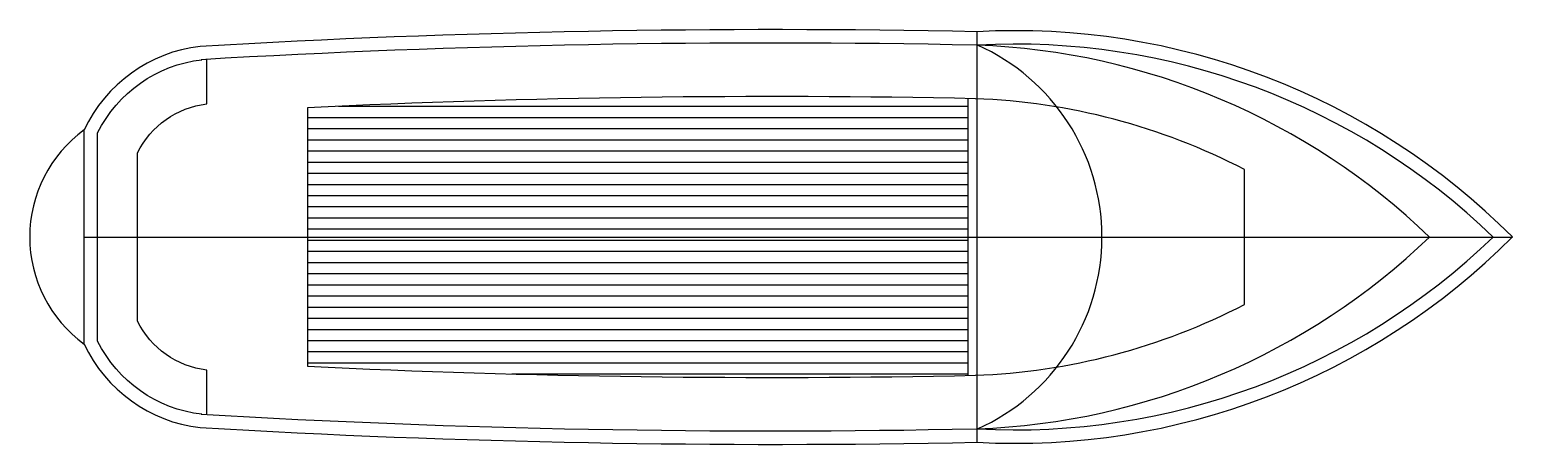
# Model space of a CAD drawing. Extents: x -16.6 to 0, y -2.3 to 2.3.
import ezdxf

# ---------------------------------------------------------------- set-up
doc = ezdxf.new("R2010")
doc.units = 0
doc.header["$MEASUREMENT"] = 0
doc.layers.get('0').update_dxf_attribs({"linetype": 'CONTINUOUS'})
doc.layers.add('C-BARCO', color=2, linetype='CONTINUOUS')

# ---------------------------------------------------------------- blocks, each defined once
blk = doc.blocks.new('*X0')
at = {"color": 0}
for p, q in [((29.167, 12), (36.218, 12)), ((28.818, 11.875), (36.218, 11.875)), ((28.818, 11.75), (36.218, 11.75)), ((28.818, 11.625), (36.218, 11.625)), ((28.818, 11.5), (36.218, 11.5)), ((28.818, 11.375), (36.218, 11.375)), ((28.818, 11.25), (36.218, 11.25)), ((28.818, 11.125), (36.218, 11.125)), ((28.818, 11), (36.218, 11)), ((28.818, 10.875), (36.218, 10.875)), ((28.818, 10.75), (36.218, 10.75)), ((28.818, 10.625), (36.218, 10.625)), ((28.818, 10.5), (36.218, 10.5)), ((28.818, 10.375), (36.218, 10.375)), ((28.818, 10.25), (36.218, 10.25)), ((28.818, 10.125), (36.218, 10.125)), ((28.818, 10), (36.218, 10)), ((28.818, 9.875), (36.218, 9.875)), ((28.818, 9.75), (36.218, 9.75)), ((28.818, 9.625), (36.218, 9.625)), ((28.818, 9.5), (36.218, 9.5)), ((28.818, 9.375), (36.218, 9.375)), ((28.818, 9.25), (36.218, 9.25)), ((28.818, 9.125), (36.218, 9.125)), ((31.107, 9), (36.218, 9))]:
    blk.add_line(p, q, dxfattribs=at)

msp = doc.modelspace()

# ---------------------------------------------------------------- linework, layer by layer
at = {"layer": 'C-BARCO'}
for p, q in [((-6, 2.3), (-6, -2.3)), ((-16, -1.2), (-16, 1.2)), ((-16, 0), (0, 0))]:
    msp.add_line(p, q, dxfattribs=at)
msp.add_lwpolyline([(-16, 1.2, 0.50935), (-16, -1.2, 0.260257), (-14.7, -2.136, 0.019845), (-6, -2.3, 0.213697), (0, 0, 0.213697), (-6, 2.3, 0.019845), (-14.7, 2.136, 0.260257)], format="xyb", close=True, dxfattribs=at)
for points in [[(-6.003, 2.15, 0.019845), (-14.691, 1.987, 0.019845)], [(-5.992, -2.15, 0.208584), (-0.214, 0, 0.208584), (-5.992, 2.15, 0.208584)], [(-5.996, -2.15, 0.184502), (-0.93, 0, 0.184502), (-5.996, 2.15, 0.184502)], [(-5.992, -2.15, 0.648583), (-5.992, 2.15, 0.648583)], [(-14.683, -1.987, -0.254438), (-15.85, -1.166), (-15.85, 1.166, -0.254438), (-14.683, 1.987)], [(-14.626, -1.99), (-14.626, -1.491, -0.254438), (-15.402, -0.944), (-15.402, 0.944, -0.254438), (-14.626, 1.491), (-14.626, 1.99)], [(-6.016, 1.55, 0.017187), (-13.5, 1.449), (-13.5, -1.449, 0.017187), (-6.016, -1.55)], [(-6.018, -1.55, 0.111093), (-3, -0.755), (-3, 0.755, 0.111093), (-6.018, 1.55, 0.111093)]]:
    msp.add_lwpolyline(points, format="xyb", dxfattribs=at)
msp.add_lwpolyline([(-6.1, 1.552), (-6.1, -1.552)], dxfattribs=at)
msp.add_arc((-8.289, 107.336), 109.509, 266.64834, 271.19599, dxfattribs=at)

# ---------------------------------------------------------------- block references
msp.add_blockref('*X0', (-42.318, -10.535), dxfattribs=at)

doc.saveas('drawing.dxf')
